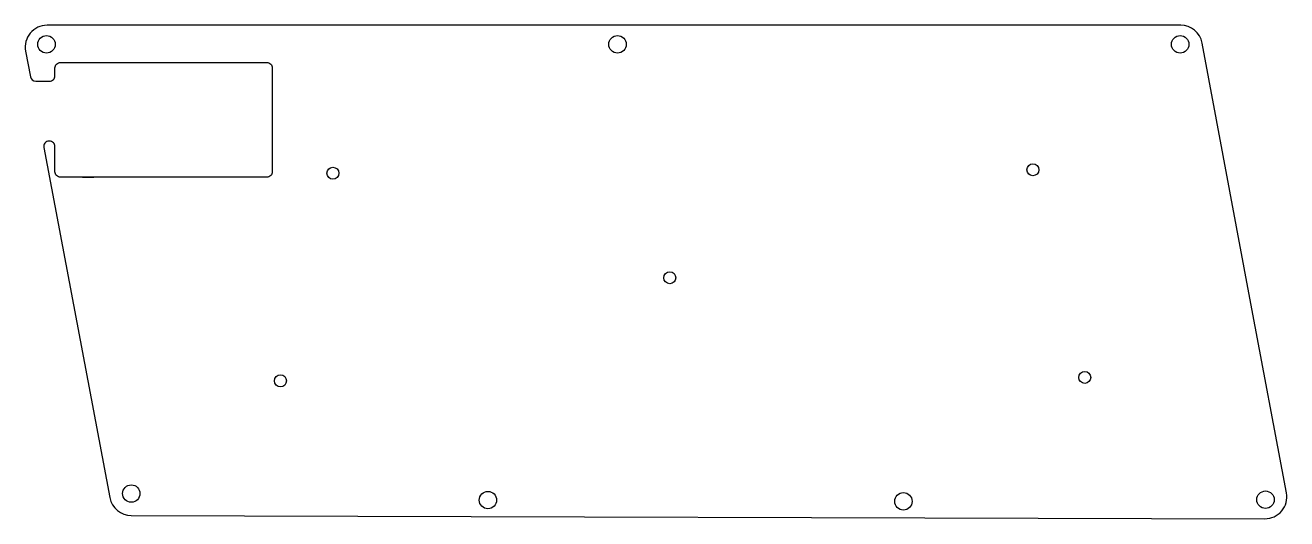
# Model space of a CAD drawing. Header units: millimetres. Extents: x -9 to 223, y -4 to 86.
import ezdxf

# ---------------------------------------------------------------- set-up
doc = ezdxf.new("R2010")
doc.units = ezdxf.units.MM
doc.layers.get('0').update_dxf_attribs({"linetype": 'CONTINUOUS'})

msp = doc.modelspace()

# ---------------------------------------------------------------- linework, layer by layer
msp.add_line((1.73, 58.34), (3.82, 58.34))
msp.add_lwpolyline([(216.32, 35.17), (207.35, 82.96, 0.360876), (203.42, 86.22), (-4.76, 86.22, 0.470007), (-8.69, 81.48), (-7.81, 76.78, 0.360538), (-6.82, 75.96), (-4.3, 75.96, 0.414214), (-3.3, 76.96), (-3.3, 78.39, -0.414214), (-2.3, 79.39), (35.61, 79.39, -0.414214), (36.61, 78.39), (36.61, 59.34, -0.414214), (35.61, 58.34), (-2.3, 58.34, -0.414214), (-3.3, 59.34), (-3.3, 63.96, 0.414214), (-4.3, 64.96), (-4.37, 64.96, 0.470007), (-5.35, 63.78), (6.78, -0.48, 0.359693), (10.7, -3.73), (218.88, -4.36, 0.470412), (222.83, 0.38)], format="xyb", close=True)
for centre, radius in [((-4.86, 82.72), 1.6), ((100, 82.72), 1.6), ((203.32, 82.72), 1.6), ((176.28, 59.69), 1.1), ((47.75, 59.06), 1.1), ((109.6, 39.88), 1.1), ((38.1, 20.96), 1.1), ((185.8, 21.59), 1.1), ((10.71, 0.27), 1.6), ((76.2, -0.93), 1.6), ((152.5, -1.16), 1.6), ((218.99, -0.86), 1.6)]:
    msp.add_circle(centre, radius)

doc.saveas('drawing.dxf')
